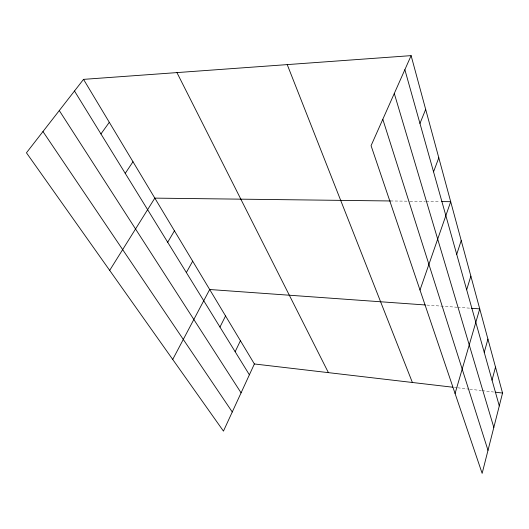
<?xml version="1.0" encoding="UTF-8"?>
<svg xmlns="http://www.w3.org/2000/svg" width="529" height="529" viewBox="0 0 529 529"><rect width="100%" height="100%" fill="white"/><g stroke="black" fill="none" stroke-linecap="round" stroke-linejoin="round"><path stroke-width="0.4" stroke-dasharray="2.65 1.98" d="M390.448 200.967L409.175 201.192M409.988 201.205L425.455 201.39M426.268 201.397L440.108 201.569M426.903 305.081L456.864 307.23M457.678 307.289L470.75 308.228M454.418 387.413L456.851 387.697M457.664 387.797L469.031 389.126M469.845 389.225L481.284 390.561M482.098 390.66L493.55 392.002"/><path stroke-width="0.79" d="M411.112 55.631L502.55 393.054L482.144 473.369L371.067 145.68L411.112 55.631L83.529 79.363L26.45 152.802L223.45 431.115L254.376 363.965L83.529 79.363M492.043 380.153L495.508 367.08M484.247 352.374L487.93 339.096M455.072 393.503L479.737 308.87L471.57 308.288M466.664 289.78L470.863 276.125M456.719 254.343L461.215 240.53M420 290.024L450.695 201.694L441.741 201.582M433.549 171.839L438.799 157.801M419.96 123.449L425.673 109.358M235.147 351.699L240.424 340.729M219.965 327.067L225.559 315.958M172.719 359.442L209.676 289.508L425.29 304.969M186.36 272.541L192.682 261.194M167.7 242.262L174.438 230.809M109.682 270.385L154.818 198.124L390.448 200.967M125.234 173.36L132.984 161.755M100.946 133.943L109.305 122.305M254.376 363.965L452.798 387.221M495.19 392.194L502.55 393.054M42.968 131.549L232.264 411.979M59.281 110.554L241.079 392.842M74.483 91.001L249.384 374.803M176.937 72.599L328.41 372.647M287.227 64.611L412.389 382.487M382.811 119.283L487.996 450.338M394.284 93.481L493.821 427.419M404.864 69.689L499.283 405.922"/></g></svg>
